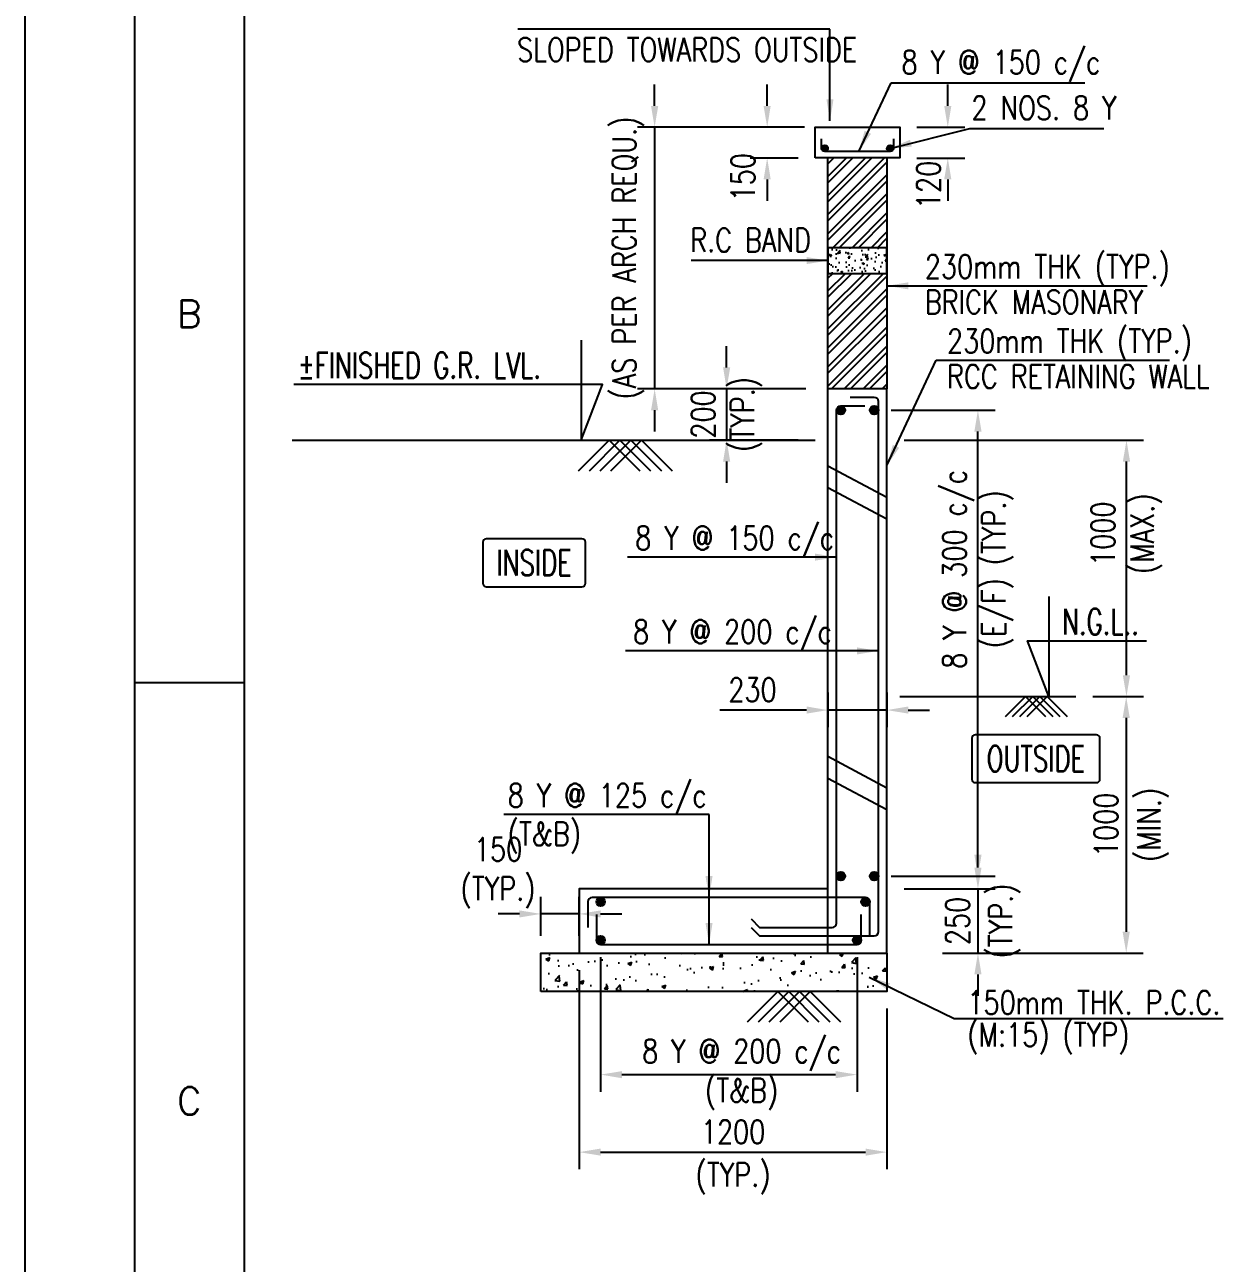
# Model space of a CAD drawing. Extents: x -69352 to 1013721, y -547461 to -186867.
# Drawn here: x 637272 to 651401, y -298926 to -284439 of the extents above; entities that cross this region are included whole.
import ezdxf
from ezdxf.enums import TextEntityAlignment as Align
from ezdxf.lldxf.tags import DXFTag

# ---------------------------------------------------------------- set-up
doc = ezdxf.new("R2010")
doc.units = 0
doc.header["$LTSCALE"] = 500
doc.header["$MEASUREMENT"] = 0
doc.header["$PDMODE"] = 35
doc.header["$PDSIZE"] = -15
doc.layers.get('DEFPOINTS').update_dxf_attribs({"color": 4})
for name, color, linetype in [('NO. BEAM', 3, 'Continuous'), ('PNA', 10, 'Continuous'), ('S- PILE CAP', 4, 'Continuous'), ('S-COLUMN', 1, 'Continuous'), ('S-CONCRET LINE', 4, 'Continuous'), ('S-DIM-1', 5, 'Continuous'), ('S-FOOTING', 4, 'Continuous'), ('S-HATCH', 253, 'Continuous'), ('S-LEVEL SECTION', 3, 'Continuous'), ('S-PCC', 9, 'Continuous'), ('S-REINFORCEMENT', 6, 'Continuous'), ('S-RETAINING WALL', 6, 'Continuous'), ('S-TEXT-1 @ 1', 4, 'Continuous'), ('TITLE', 4, 'Continuous')]:
    doc.layers.add(name, color=color, linetype=linetype)
doc.layers.add('RIDE-PROFILE', color=8, linetype='Continuous', lineweight=25)
doc.styles.add('ROMANS', font='simplex.shx', dxfattribs={"width": 0.8, "height": 275})
tags = doc.linetypes.add('HIDDEN', pattern=[0.375, 0.25, -0.125]).pattern_tags.tags
tags[6:7] = [DXFTag(74, 4), DXFTag(75, 0), DXFTag(340, '0'), DXFTag(46, 1.0), DXFTag(50, 0.0), DXFTag(44, 0.0), DXFTag(45, 0.0)]
tags[4:5] = [DXFTag(74, 4), DXFTag(75, 0), DXFTag(340, '0'), DXFTag(46, 1.0), DXFTag(50, 0.0), DXFTag(44, 0.0), DXFTag(45, 0.0)]
doc.dimstyles.new('dim100', dxfattribs={"dimtxt": 250, "dimasz": 250, "dimexe": 200, "dimexo": 200, "dimgap": 100, "dimtad": 1, "dimdec": 0, "dimzin": 0, "dimdsep": 46, "dimtxsty": 'ROMANS', "dimcen": 0, "dimclrd": 5, "dimclre": 5, "dimclrt": 4, "dimadec": 0, "dimazin": 0, "dimtfac": 1, "dimtdec": 0, "dimtix": 1, "dimtofl": 0, "dimtmove": 2, "dimatfit": 3, "dimfxl": 0, "dimtolj": 1, "dimtzin": 0, "dimlwd": -1, "dimlwe": -1, "dimarcsym": 0})
doc.dimstyles.new('dim33.33', dxfattribs={"dimtxt": 250, "dimasz": 250, "dimexe": 200, "dimexo": 200, "dimgap": 100, "dimtad": 1, "dimdec": 0, "dimlfac": 0.333331, "dimzin": 0, "dimdsep": 46, "dimtxsty": 'ROMANS', "dimcen": 0, "dimclrd": 5, "dimclre": 5, "dimclrt": 4, "dimadec": 0, "dimazin": 0, "dimtfac": 1, "dimtdec": 0, "dimtix": 1, "dimtofl": 0, "dimtmove": 2, "dimatfit": 3, "dimfxl": 0, "dimtolj": 1, "dimtzin": 0, "dimlwd": -1, "dimlwe": -1, "dimarcsym": 0})

# ---------------------------------------------------------------- blocks, each defined once
blk = doc.blocks.new('SHEET')
at = {"elevation": -8, "flags": 128}
blk.add_lwpolyline([(674017, -125881), (763101, -125881), (763101, -63214), (674017, -63214)], close=True, dxfattribs=at)
at = {"layer": 'PNA'}
blk.add_line((675076, -79220, -8), (676135, -79220, -8), dxfattribs=at)
at = {"layer": 'PNA', "color": 1, "elevation": -8}
for points in [[(675076, -125351), (762572, -125351), (762572, -63743), (675076, -63743)], [(676135, -124822), (762042, -124822), (762042, -64273), (676135, -64273)]]:
    blk.add_lwpolyline(points, close=True, dxfattribs=at)
at = {"layer": 'PNA', "style": 'ROMANS'}
for s, p in [('B', (675605, -75660, -8)), ('C', (675605, -83260, -8))]:
    blk.add_text(s, height=265, dxfattribs=at).set_placement(p, align=Align.MIDDLE)
blk = doc.blocks.new('*D320')
at = {"layer": 'DEFPOINTS', "color": 0}
for p in [(647210, -288948), (648425, -288948), (647210, -294398)]:
    blk.add_point(p, dxfattribs=at)
at = {"layer": 'S-DIM-1', "color": 5}
for p, q in [((647410, -288948), (648625, -288948)), ((647410, -294398), (648625, -294398))]:
    blk.add_line(p, q, dxfattribs=at)
at = {"layer": 'S-DIM-1', "color": 5, "lineweight": -3}
blk.add_line((648425, -294148), (648425, -289198), dxfattribs=at)
at = {"layer": 'S-DIM-1', "color": 5}
for points in [[(648467, -289198), (648383, -289198), (648425, -288948)], [(648383, -294148), (648467, -294148), (648425, -294398)]]:
    blk.add_solid(points, dxfattribs=at)
at = {"layer": 'S-DIM-1', "color": 4, "insert": (648425, -290809), "char_height": 275, "attachment_point": 5, "rotation": 90, "style": 'ROMANS'}
blk.add_mtext('\\A1;{8 Y @ 300 c/c\\P(E/F) (TYP.)}', dxfattribs=at)
blk = doc.blocks.new('*D321')
at = {"layer": 'DEFPOINTS', "color": 0}
for p in [(647360, -294548), (647810, -295298), (648425, -295298)]:
    blk.add_point(p, dxfattribs=at)
at = {"layer": 'S-DIM-1', "color": 5, "lineweight": -3}
for p, q in [((648425, -294298), (648425, -294048)), ((648425, -294548), (648425, -295298)), ((648425, -295548), (648425, -295798))]:
    blk.add_line(p, q, dxfattribs=at)
at = {"layer": 'S-DIM-1', "color": 5}
for p, q in [((647560, -294548), (648625, -294548)), ((648010, -295298), (648625, -295298))]:
    blk.add_line(p, q, dxfattribs=at)
for points in [[(648383, -294298), (648467, -294298), (648425, -294548)], [(648467, -295548), (648383, -295548), (648425, -295298)]]:
    blk.add_solid(points, dxfattribs=at)
at = {"layer": 'S-DIM-1', "color": 4, "char_height": 275, "attachment_point": 5, "rotation": 90, "style": 'ROMANS'}
for s, insert in [('(TYP.)', (648735, -294923)), ('\\A1;250', (648187, -294923))]:
    blk.add_mtext(s, dxfattribs=dict(at, insert=insert))
blk = doc.blocks.new('*D322')
at = {"layer": 'DEFPOINTS', "color": 0}
for p in [(644010, -295148), (647010, -295148), (647010, -296720)]:
    blk.add_point(p, dxfattribs=at)
at = {"layer": 'S-DIM-1', "color": 5}
for p, q in [((644010, -295348), (644010, -296920)), ((647010, -295348), (647010, -296920)), ((644260, -296720), (646760, -296720))]:
    blk.add_line(p, q, dxfattribs=at)
for points in [[(644260, -296679), (644260, -296762), (644010, -296720)], [(646760, -296762), (646760, -296679), (647010, -296720)]]:
    blk.add_solid(points, dxfattribs=at)
at = {"layer": 'S-DIM-1', "color": 4, "insert": (645660, -296720), "char_height": 275, "attachment_point": 5, "style": 'ROMANS'}
blk.add_mtext('\\A1;8 Y @ 200 c/c\\P(T&B)', dxfattribs=at)
blk = doc.blocks.new('*D323')
at = {"layer": 'DEFPOINTS', "color": 0}
for p in [(643760, -295298), (647360, -295748), (647360, -297627)]:
    blk.add_point(p, dxfattribs=at)
at = {"layer": 'S-DIM-1', "color": 5}
for p, q in [((643760, -295498), (643760, -297827)), ((647360, -295948), (647360, -297827)), ((644010, -297627), (647110, -297627))]:
    blk.add_line(p, q, dxfattribs=at)
for points in [[(644010, -297585), (644010, -297668), (643760, -297627)], [(647110, -297668), (647110, -297585), (647360, -297627)]]:
    blk.add_solid(points, dxfattribs=at)
at = {"layer": 'S-DIM-1', "color": 4, "char_height": 275, "attachment_point": 5, "style": 'ROMANS'}
for s, insert in [('\\A1;1200', (645560, -297389)), ('(TYP.)', (645560, -297936))]:
    blk.add_mtext(s, dxfattribs=dict(at, insert=insert))
blk = doc.blocks.new('*D324')
at = {"layer": 'DEFPOINTS', "color": 0}
for p in [(649570, -292298), (647810, -295298), (650160, -295298)]:
    blk.add_point(p, dxfattribs=at)
at = {"layer": 'S-DIM-1', "color": 5}
for p, q in [((649770, -292298), (650360, -292298)), ((648010, -295298), (650360, -295298))]:
    blk.add_line(p, q, dxfattribs=at)
at = {"layer": 'S-DIM-1', "color": 5, "lineweight": -3}
blk.add_line((650160, -292548), (650160, -295048), dxfattribs=at)
at = {"layer": 'S-DIM-1', "color": 5}
for points in [[(650202, -292548), (650118, -292548), (650160, -292298)], [(650118, -295048), (650202, -295048), (650160, -295298)]]:
    blk.add_solid(points, dxfattribs=at)
at = {"layer": 'S-DIM-1', "color": 4, "char_height": 275, "attachment_point": 5, "rotation": 90, "style": 'ROMANS'}
for s, insert in [('\\A1;1000', (649923, -293798)), ('(MIN.)', (650470, -293798))]:
    blk.add_mtext(s, dxfattribs=dict(at, insert=insert))
blk = doc.blocks.new('*D325')
at = {"layer": 'DEFPOINTS', "color": 0}
for p in [(647360, -289298), (650163, -289298), (649570, -292298)]:
    blk.add_point(p, dxfattribs=at)
at = {"layer": 'S-DIM-1', "color": 5}
for p, q in [((647560, -289298), (650363, -289298)), ((649770, -292298), (650363, -292298))]:
    blk.add_line(p, q, dxfattribs=at)
at = {"layer": 'S-DIM-1', "color": 5, "lineweight": -3}
blk.add_line((650163, -292048), (650163, -289548), dxfattribs=at)
at = {"layer": 'S-DIM-1', "color": 5}
for points in [[(650205, -289548), (650121, -289548), (650163, -289298)], [(650121, -292048), (650205, -292048), (650163, -292298)]]:
    blk.add_solid(points, dxfattribs=at)
at = {"layer": 'S-DIM-1', "color": 4, "insert": (650163, -290393), "char_height": 275, "attachment_point": 5, "rotation": 90, "style": 'ROMANS'}
blk.add_mtext('\\A1;1000\\P(MAX.)', dxfattribs=at)
blk = doc.blocks.new('*D326')
at = {"layer": 'DEFPOINTS', "color": 0}
for p in [(646595, -285638), (644642, -288698), (646610, -288698)]:
    blk.add_point(p, dxfattribs=at)
at = {"layer": 'S-DIM-1', "color": 5, "lineweight": -3}
for p, q in [((644642, -285388), (644642, -285138)), ((644642, -285638), (644642, -288698)), ((644642, -288948), (644642, -289198))]:
    blk.add_line(p, q, dxfattribs=at)
at = {"layer": 'S-DIM-1', "color": 5}
for p, q in [((646395, -285638), (644442, -285638)), ((646410, -288698), (644442, -288698))]:
    blk.add_line(p, q, dxfattribs=at)
for points in [[(644600, -285388), (644684, -285388), (644642, -285638)], [(644684, -288948), (644600, -288948), (644642, -288698)]]:
    blk.add_solid(points, dxfattribs=at)
at = {"layer": 'S-DIM-1', "color": 4, "insert": (644332, -287168), "char_height": 275, "attachment_point": 5, "rotation": 90, "style": 'ROMANS'}
blk.add_mtext('\\A1;(AS PER ARCH REQU.)', dxfattribs=at)
blk = doc.blocks.new('*D327')
at = {"layer": 'DEFPOINTS', "color": 0}
for p in [(643310, -294840), (643310, -295298), (643760, -295298)]:
    blk.add_point(p, dxfattribs=at)
at = {"layer": 'S-DIM-1', "color": 5}
for p, q in [((643310, -295098), (643310, -294640)), ((643760, -295098), (643760, -294640))]:
    blk.add_line(p, q, dxfattribs=at)
at = {"layer": 'S-DIM-1', "color": 5, "lineweight": -3}
for p, q in [((643060, -294840), (642810, -294840)), ((643760, -294840), (643310, -294840)), ((644010, -294840), (644260, -294840))]:
    blk.add_line(p, q, dxfattribs=at)
at = {"layer": 'S-DIM-1', "color": 5}
for points in [[(643060, -294882), (643060, -294799), (643310, -294840)], [(644010, -294799), (644010, -294882), (643760, -294840)]]:
    blk.add_solid(points, dxfattribs=at)
at = {"layer": 'S-DIM-1', "color": 4, "insert": (642810, -294360), "char_height": 275, "attachment_point": 5, "style": 'ROMANS'}
blk.add_mtext('\\A1;150\\P(TYP.)', dxfattribs=at)
blk = doc.blocks.new('*D242')
at = {"layer": 'DEFPOINTS', "color": 0}
for p in [(646610, -288698), (645484, -289298), (646520, -289298)]:
    blk.add_point(p, dxfattribs=at)
at = {"layer": 'S-DIM-1', "color": 5, "lineweight": -3}
for p, q in [((645484, -288448), (645484, -288198)), ((645484, -288698), (645484, -289298)), ((645484, -289548), (645484, -289798))]:
    blk.add_line(p, q, dxfattribs=at)
at = {"layer": 'S-DIM-1', "color": 5}
for p, q in [((646410, -288698), (645284, -288698)), ((646320, -289298), (645284, -289298))]:
    blk.add_line(p, q, dxfattribs=at)
for points in [[(645443, -288448), (645526, -288448), (645484, -288698)], [(645526, -289548), (645443, -289548), (645484, -289298)]]:
    blk.add_solid(points, dxfattribs=at)
at = {"layer": 'S-DIM-1', "color": 4, "insert": (645484, -288998), "char_height": 275, "attachment_point": 5, "rotation": 90, "style": 'ROMANS'}
blk.add_mtext('\\A1;200\\P(TYP.)', dxfattribs=at)
blk = doc.blocks.new('*D252')
at = {"layer": 'DEFPOINTS', "color": 0}
for p in [(647510, -285638), (647510, -285998), (648072, -285998)]:
    blk.add_point(p, dxfattribs=at)
at = {"layer": 'S-DIM-1', "color": 5}
for p, q in [((648072, -285388), (648072, -285138)), ((647710, -285638), (648272, -285638)), ((647710, -285998), (648272, -285998)), ((648072, -286248), (648072, -286498))]:
    blk.add_line(p, q, dxfattribs=at)
for points in [[(648030, -285388), (648114, -285388), (648072, -285638)], [(648114, -286248), (648030, -286248), (648072, -285998)]]:
    blk.add_solid(points, dxfattribs=at)
at = {"layer": 'S-DIM-1', "color": 4, "insert": (647847, -286312), "char_height": 275, "attachment_point": 5, "rotation": 90, "style": 'ROMANS'}
blk.add_mtext('\\A1;120', dxfattribs=at)
blk = doc.blocks.new('*D253')
at = {"layer": 'DEFPOINTS', "color": 0}
for p in [(646520, -285638), (645959, -285998), (646520, -285998)]:
    blk.add_point(p, dxfattribs=at)
at = {"layer": 'S-DIM-1', "color": 5}
for p, q in [((645959, -285388), (645959, -285138)), ((646320, -285638), (645759, -285638)), ((646320, -285998), (645759, -285998)), ((645959, -286248), (645959, -286498))]:
    blk.add_line(p, q, dxfattribs=at)
for points in [[(645917, -285388), (646000, -285388), (645959, -285638)], [(646000, -286248), (645917, -286248), (645959, -285998)]]:
    blk.add_solid(points, dxfattribs=at)
at = {"layer": 'S-DIM-1', "color": 4, "insert": (645675, -286222), "char_height": 275, "attachment_point": 5, "rotation": 90, "style": 'ROMANS'}
blk.add_mtext('\\A1;150', dxfattribs=at)
blk = doc.blocks.new('*D334')
at = {"layer": 'DEFPOINTS', "color": 0}
for p in [(646670, -292051), (647360, -292051), (646670, -292456)]:
    blk.add_point(p, dxfattribs=at)
at = {"layer": 'S-DIM-1', "color": 5}
for p, q in [((646670, -292251), (646670, -292656)), ((647360, -292251), (647360, -292656))]:
    blk.add_line(p, q, dxfattribs=at)
at = {"layer": 'S-DIM-1', "color": 5, "lineweight": -3}
for p, q in [((646420, -292456), (645405, -292456)), ((647360, -292456), (646670, -292456)), ((647610, -292456), (647860, -292456))]:
    blk.add_line(p, q, dxfattribs=at)
at = {"layer": 'S-DIM-1', "color": 5}
for points in [[(646420, -292497), (646420, -292414), (646670, -292456)], [(647610, -292414), (647610, -292497), (647360, -292456)]]:
    blk.add_solid(points, dxfattribs=at)
at = {"layer": 'S-DIM-1', "color": 4, "insert": (645787, -292218), "char_height": 275, "attachment_point": 5, "style": 'ROMANS'}
blk.add_mtext('\\A1;{230}', dxfattribs=at)

msp = doc.modelspace()

# ---------------------------------------------------------------- hatches: boundary and pattern name
at = {"layer": 'S-HATCH'}
h = msp.add_hatch(dxfattribs=at)
h.set_pattern_fill('ANSI32', color=256, scale=420, style=0)
h.set_pattern_definition([(45, (-8044526.93, 112106.01), (-111.369318, 111.369318), []), (45, (-8044452.69, 112106.01), (-111.369318, 111.369318), [])])
h.paths.add_polyline_path([(646670.356, -287047.608), (647360.356, -287047.608), (647360.356, -285997.608), (646670.356, -285997.608)])
h.paths.add_polyline_path([(647360.356, -287347.608), (646670.356, -287347.608), (646670.356, -288697.608), (647360.356, -288697.608)])
at = {"layer": 'S-PCC', "linetype": 'ByBlock'}
h = msp.add_hatch(dxfattribs=at)
h.set_pattern_fill('AR-CONC,_O', color=256, scale=30)
h.set_pattern_definition([(50, (-17676731.1, 1122792.32), (215.1780548, -18.8256405), [22.5, -247.5]), (355, (-17676731.1, 1122792.32), (-41.6254, 225.65764), [18, -198]), (100.4514445, (-17676713.17, 1122790.75), (173.552654, 206.8319973), [19.1220576, -210.3426336]), (46.1842, (-17676731.1, 1122852.32), (320.1723992, -49.6557842), [33.75, -371.25]), (96.6356355, (-17676704.42, 1122848.2), (280.3985837, 292.23558), [28.6831026, -315.514128]), (351.184164, (-17676731.1, 1122852.32), (280.3985835, 292.23558), [27, -297.0000003]), (21, (-17676701.1, 1122837.32), (179.0721156, -120.7856672), [22.5, -247.5]), (326, (-17676701.1, 1122837.32), (72.9945996, 217.5450135), [18, -198]), (71.4514447, (-17676686.18, 1122827.26), (252.066713, 96.7593458), [19.122057, -210.3426336]), (37.5, (-17676731.1, 1122792.32), (3.6479566, 99.86815615), [0, -195.6, 0, -201, 0, -198.75]), (7.5, (-17676731.1, 1122792.32), (78.92086123, 118.32351356), [0, -114.6, 0, -191.1, 0, -75.75]), (327.5, (-17676798, 1122792.32), (160.14673085, -6.76646152), [0, -75, 0, -234, 0, -310.5]), (317.5, (-17676828, 1122792.32), (174.9558508, 30.0314947), [0, -97.5, 0, -155.4, 0, -220.5])])
h.paths.add_polyline_path([(646670.356, -287047.608), (646670.356, -287347.608), (647360.356, -287347.608), (647360.356, -287047.608)])
h = msp.add_hatch(dxfattribs=at)
h.set_pattern_fill('AR-CONC,_O', color=256, scale=66.666667)
h.set_pattern_definition([(50, (-16457247.07, 116029.56), (478.173455, -41.834757), [50, -550]), (355, (-16457247.07, 116029.56), (-92.500889, 501.461422), [40, -440]), (100.4514445, (-16457207.2, 116026.08), (385.672564, 459.626661), [42.493461, -467.428075]), (46.1842, (-16457247.07, 116162.9), (711.49422, -110.346187), [75, -825]), (96.6356355, (-16457187.8, 116153.7), (623.107964, 649.4124), [63.740228, -701.142507]), (351.184164, (-16457247.1, 116162.9), (623.107963, 649.4124), [60, -660]), (21, (-16457180.4, 116129.56), (397.938035, -268.412594), [50, -550]), (326, (-16457180.4, 116129.56), (162.210221, 483.433363), [40, -440]), (71.4514447, (-16457147.24, 116107.2), (560.148251, 215.020769), [42.49346, -467.428075]), (37.5, (-16457247.07, 116029.56), (8.1065702, 221.9292359), [0, -434.6666667, 0, -446.6666667, 0, -441.6666667]), (7.5, (-16457247.07, 116029.56), (175.3796916, 262.9411413), [0, -254.6666667, 0, -424.6666667, 0, -168.3333333]), (327.5, (-16457395.74, 116029.56), (355.8816241, -15.0365812), [0, -166.6666667, 0, -520, 0, -690]), (317.5, (-16457462.4, 116029.56), (388.7907796, 66.736655), [0, -216.6666667, 0, -345.3333333, 0, -490])])
h.paths.add_polyline_path([(643310.356, -295747.704), (643310.356, -295297.704), (647360.356, -295297.608), (647360.356, -295747.608)])

# ---------------------------------------------------------------- linework, layer by layer
at = {"layer": 'NO. BEAM', "color": 7, "elevation": -9.578}
for points in [[(643791.775, -290452.67), (642671.775, -290452.67, 0.414213562), (642631.775, -290492.67), (642631.775, -290972.67, 0.414213562), (642671.775, -291012.67), (643791.775, -291012.67, 0.414213562), (643831.775, -290972.67), (643831.775, -290492.67, 0.414213562)], [(649812.904, -292744.166), (648392.904, -292744.166, 0.414213562), (648352.904, -292784.166), (648352.904, -293264.166, 0.414213562), (648392.904, -293304.166), (649812.904, -293304.166, 0.414213562), (649852.904, -293264.166), (649852.904, -292784.166, 0.414213562)]]:
    msp.add_lwpolyline(points, format="xyb", close=True, dxfattribs=at)
at = {"layer": 'RIDE-PROFILE', "color": 2, "linetype": 'HIDDEN', "ltscale": 1000}
for p, q in [((646670.356, -289597.608, -10.378), (647360.356, -289964.951, -10.378)), ((646670.356, -289852.507, -10.378), (647360.356, -290219.851, -10.378)), ((646670.356, -292996.265, -10.378), (647360.356, -293363.609, -10.378)), ((646670.356, -293251.165, -10.378), (647360.356, -293618.508, -10.378))]:
    msp.add_line(p, q, dxfattribs=at)
at = {"layer": 'S- PILE CAP', "color": 8, "linetype": 'HIDDEN', "ltscale": 1500}
msp.add_line((646670.356, -295297.608, -9.578), (646670.356, -294547.608, -9.578), dxfattribs=at)
at = {"layer": 'S-COLUMN', "color": 4}
msp.add_line((646670.356, -288658.604, -9.578), (646670.356, -285997.608, -9.578), dxfattribs=at)
at = {"layer": 'S-COLUMN', "color": 4, "elevation": -9.578}
for points in [[(646670.356, -288697.608), (646670.356, -285997.608)], [(647360.356, -285997.608), (647360.356, -288697.608)]]:
    msp.add_lwpolyline(points, dxfattribs=at)
at = {"layer": 'S-CONCRET LINE', "elevation": -9.578}
msp.add_lwpolyline([(646520.356, -285997.608), (646520.356, -285637.608), (647510.356, -285637.608), (647510.356, -285997.608)], close=True, dxfattribs=at)
at = {"layer": 'S-FOOTING', "elevation": -9.578}
msp.add_lwpolyline([(646670.356, -294547.608), (643760.356, -294547.704), (643760.356, -295297.704), (647360.356, -295297.608)], dxfattribs=at)
at = {"layer": 'S-LEVEL SECTION'}
for p, q in [((640401.184, -289297.608, -9.578), (646520.356, -289297.608, -9.578)), ((647510.356, -292297.608, -9.578), (649570.058, -292297.608, -9.578))]:
    msp.add_line(p, q, dxfattribs=at)
at = {"layer": 'S-LEVEL SECTION', "elevation": -9.578}
for points in [[(643781.704, -288127.208), (643781.704, -289297.608), (644031.704, -288647.608), (640421.074, -288647.608)], [(649255.115, -291127.208), (649255.115, -292297.608), (649005.115, -291647.608), (650398.846, -291647.608)]]:
    msp.add_lwpolyline(points, dxfattribs=at)
at = {"layer": 'S-PCC', "elevation": -9.578}
for points in [[(647360.356, -287047.608), (646670.356, -287047.608), (646670.356, -287347.608), (647360.356, -287347.608)], [(643310.356, -295747.704), (643310.356, -295297.704), (647360.356, -295297.608), (647360.356, -295747.608)]]:
    msp.add_lwpolyline(points, close=True, dxfattribs=at)
for points in [[(643751.431, -289655.581), (644109.404, -289297.608), (644467.377, -289655.581)], [(643877.994, -289655.581), (644235.966, -289297.608), (644593.939, -289655.581)], [(644004.556, -289655.581), (644362.529, -289297.608), (644720.502, -289655.581)], [(644131.119, -289655.581), (644489.091, -289297.608), (644847.064, -289655.581)], [(649220.039, -292536.256), (648981.39, -292297.608), (648742.742, -292536.256)], [(649304.414, -292536.256), (649065.765, -292297.608), (648827.117, -292536.256)], [(649388.789, -292536.256), (649150.14, -292297.608), (648911.492, -292536.256)], [(649473.164, -292536.256), (649234.515, -292297.608), (648995.867, -292536.256)], [(646442.121, -296105.615), (646084.148, -295747.642), (645726.175, -296105.615)], [(646568.683, -296105.615), (646210.711, -295747.642), (645852.738, -296105.615)], [(646695.246, -296105.615), (646337.273, -295747.642), (645979.3, -296105.615)], [(646821.808, -296105.615), (646463.836, -295747.642), (646105.863, -296105.615)]]:
    msp.add_lwpolyline(points, dxfattribs=at)
at = {"layer": 'S-REINFORCEMENT', "color": 5, "elevation": -9.578}
msp.add_lwpolyline([(647435.356, -285772.608), (647435.356, -285885.108, -0.414213562), (647397.856, -285922.608), (646632.856, -285922.608, -0.414213562), (646595.356, -285885.108), (646595.356, -285772.608)], format="xyb", dxfattribs=at)
at = {"layer": 'S-REINFORCEMENT', "color": 5, "const_width": 37.5, "elevation": -9.578}
for points in [[(646614.106, -285885.108, 1), (646651.606, -285885.108, 1)], [(647416.606, -285885.108, -1), (647379.106, -285885.108, -1)]]:
    msp.add_lwpolyline(points, format="xyb", close=True, dxfattribs=at)
at = {"layer": 'S-REINFORCEMENT', "color": 5, "ltscale": 10, "elevation": -9.578}
for points in [[(645770.356, -294997.608), (645870.356, -295097.608), (647210.356, -295097.608, 0.414213562), (647260.356, -295047.608), (647260.356, -288847.608, 0.414213562), (647210.356, -288797.608), (646930.356, -288797.608)], [(645770.356, -294897.608), (645870.356, -294997.608), (646720.356, -294997.608, 0.414213562), (646770.356, -294947.608), (646770.356, -288947.608, -0.414213562), (646820.356, -288897.608), (647100.356, -288897.608)], [(647160.356, -295097.608), (647160.356, -294697.608, 0.414213562), (647110.356, -294647.608), (643910.356, -294647.704, 0.414213562), (643860.356, -294697.704), (643860.356, -294997.704)], [(643960.356, -294847.704), (643960.356, -295147.704, 0.414213562), (644010.356, -295197.704), (647010.356, -295197.608, 0.414213562), (647060.356, -295147.608), (647060.356, -294847.608)]]:
    msp.add_lwpolyline(points, format="xyb", dxfattribs=at)
at = {"layer": 'S-REINFORCEMENT', "color": 5, "ltscale": 10, "const_width": 50}
for points, elevation in [([(646795.356, -288947.608, 1), (646845.356, -288947.608, 1)], -9.578), ([(647185.356, -288947.608, 1), (647235.356, -288947.608, 1)], -9.577), ([(646795.356, -294397.606, 1), (646845.356, -294397.606, 1)], -9.577), ([(647185.356, -294397.606, 1), (647235.356, -294397.606, 1)], -9.577), ([(644035.356, -294697.705, 1), (643985.356, -294697.705, 1)], -21.621), ([(647085.356, -294697.608, -1), (647135.356, -294697.608, -1)], -9.578), ([(644035.356, -295147.705, -1), (643985.356, -295147.705, -1)], -21.621), ([(647035.356, -295147.608, -1), (646985.356, -295147.608, -1)], -9.578)]:
    msp.add_lwpolyline(points, format="xyb", close=True, dxfattribs=dict(at, elevation=elevation))
at = {"layer": 'S-REINFORCEMENT', "color": 5}
for centre in [(646632.856, -285885.108, -9.578), (647397.856, -285885.108, -9.578)]:
    msp.add_circle(centre, 37.5, dxfattribs=at)
at = {"layer": 'S-REINFORCEMENT', "color": 5, "ltscale": 10}
for centre in [(646820.356, -288947.608, -9.578), (647210.356, -288947.608, -9.578), (646820.356, -294397.606, -9.578), (647210.356, -294397.606, -9.578), (644010.356, -294697.705, -21.621), (647110.356, -294697.608, -9.578), (644010.356, -295147.705, -21.621), (647010.356, -295147.608, -9.578)]:
    msp.add_circle(centre, 50, dxfattribs=at)
at = {"layer": 'S-RETAINING WALL', "color": 4}
msp.add_line((647360.356, -288697.608, -9.578), (646670.356, -288697.608, -9.578), dxfattribs=at)
at = {"layer": 'S-RETAINING WALL', "color": 4, "elevation": -9.578}
for points in [[(646670.356, -294547.608), (646670.356, -288697.608)], [(647360.356, -295297.608), (647360.356, -288697.608)]]:
    msp.add_lwpolyline(points, dxfattribs=at)

# ---------------------------------------------------------------- block references
at = {"xscale": 1.211507295708977, "yscale": 1.211507295708977, "zscale": 1.211507295708977}
msp.add_blockref('SHEET', (-179304.157, -196157.673, 9.11), dxfattribs=at)

# ---------------------------------------------------------------- texts
at = {"layer": 'S-LEVEL SECTION', "style": 'ROMANS', "width": 0.7}
for s, p in [('%%PFINISHED G.R. LVL.', (640467.837, -288422.608, -9.578)), ('N.G.L..', (649407.92, -291422.608, -9.578))]:
    msp.add_text(s, height=300, dxfattribs=at).set_placement(p, align=Align.MIDDLE_LEFT)
at = {"layer": 'S-TEXT-1 @ 1', "style": 'ROMANS', "width": 0.8}
for s, p in [('SLOPED TOWARDS OUTSIDE ', (643033.42, -284730.527, -9.578)), ('8 Y @ 150 c/c', (647530.856, -284876.853, -9.578)), ('2 NOS. 8 Y', (648348.967, -285411.375, -9.578)), ('R.C BAND', (645058.129, -286957.608, -9.578)), ('230mm THK (TYP.)', (647803.69, -287268.181, -9.578)), ('BRICK MASONARY', (647803.69, -287682.466, -9.578)), ('230mm THK (TYP.)', (648063.658, -288139.374, -9.578)), ('RCC RETAINING WALL', (648063.658, -288553.659, -9.578)), ('8 Y @ 150 c/c', (644414.879, -290441.926, -9.578)), ('8 Y @ 200 c/c', (644389.373, -291538.693, -9.578)), ('8 Y @ 125 c/c', (642923.005, -293453.036, -15.625)), ('(T&B)', (642923.005, -293903.036, -15.625)), ('150mm THK. P.C.C.', (648302.028, -295876.322, 180.009)), ('(M:15) (TYP)', (648302.028, -296252.894, 180.009))]:
    msp.add_text(s, height=275, dxfattribs=at).set_placement(p, align=Align.MIDDLE_LEFT)
at = {"layer": 'TITLE', "color": 2, "style": 'ROMANS', "width": 0.7}
for s, p in [('INSIDE', (643231.775, -290732.67, -9.578)), ('OUTSIDE', (649102.904, -293024.166, -9.578))]:
    msp.add_text(s, height=300, dxfattribs=at).set_placement(p, align=Align.MIDDLE_CENTER)

# ---------------------------------------------------------------- dimensions: what is measured, and where the dimension line sits
at = {"layer": 'S-DIM-1'}
for base, p1, p2, text, override, picture, middle in [((644641.856, -288697.608, -9.578), (646595.356, -285637.608, -9.578), (646610.356, -288697.608, -9.578), '(AS PER ARCH REQU.)', {"dimtofl": 1, "dimtmove": 0, "dimlwd": 65533}, '*D326', (644332.332, -287167.608, -9.578)), ((650160.161, -295297.608, -9.578), (649570.058, -292297.608, -9.578), (647810.356, -295297.608, -9.578), '<>\\X(MIN.)', {"dimtxt": 250, "dimasz": 250, "dimtofl": 1, "dimtmove": 0, "dimlwd": 65533}, '*D324', (650160.161, -293797.608, -9.578)), ((648424.988, -295297.608, -9.578), (647360.356, -294547.608, -9.578), (647810.356, -295297.608, -9.578), '<>\\X(TYP.)', {"dimtxt": 250, "dimasz": 250, "dimtofl": 1, "dimtmove": 0, "dimlwd": 65533}, '*D321', (648424.988, -294922.608, -9.578))]:
    dim = msp.add_linear_dim(base=base, p1=p1, p2=p2, angle=90, text=text, dimstyle='dim33.33', override=override, dxfattribs=at)
    dim.commit()
    dim.dimension.update_dxf_attribs({"geometry": picture, "text_midpoint": middle})
dim = msp.add_linear_dim(base=(645958.565, -285997.608, -9.578), p1=(646520.356, -285637.608, -9.578), p2=(646520.356, -285997.608, -9.578), angle=90, text='150', dimstyle='dim33.33', dxfattribs=at)
dim.commit()
dim.dimension.update_dxf_attribs({"geometry": '*D253', "text_midpoint": (645675.142, -286222.183, -9.578), "dimtype": 160})
dim = msp.add_linear_dim(base=(648072.147, -285997.608, -9.578), p1=(647510.356, -285637.608, -9.578), p2=(647510.356, -285997.608, -9.578), angle=90, dimstyle='dim33.33', dxfattribs=at)
dim.commit()
dim.dimension.update_dxf_attribs({"geometry": '*D252', "text_midpoint": (647847.147, -286312.183, -9.578), "dimtype": 160})
for base, p1, p2, angle, text, override, picture, middle in [((645484.238, -289297.608, -8.324), (646610.356, -288697.608, -9.578), (646520.356, -289297.608, -9.578), 90, '<>\\X(TYP.)', {"dimtofl": 1, "dimtmove": 0, "dimlwd": 65533}, '*D242', (645484.238, -288997.608, -8.324)), ((648424.988, -288947.608, -9.578), (647210.356, -294397.606, -9.578), (647210.356, -288947.608, -9.578), 90, '{8 Y @ 300 c/c\\X(E/F) (TYP.)}', {"dimtxt": 250, "dimasz": 250, "dimtxsty": 'ROMANS', "dimtofl": 1, "dimtmove": 0, "dimlwd": 65533}, '*D320', (648424.988, -290808.985, -9.578)), ((650162.864, -289297.608, -9.578), (649570.058, -292297.608, -9.578), (647360.356, -289297.608, -9.578), 270, '<>\\X(MAX.)', {"dimtxt": 250, "dimasz": 250, "dimtofl": 1, "dimtmove": 0, "dimlwd": 65533}, '*D325', (650162.864, -290393.441, -9.578)), ((643310.356, -294840.248, -21.621), (643760.356, -295297.704, -21.621), (643310.356, -295297.704, -21.621), 180, '<>\\X(TYP.)', {"dimtxt": 250, "dimasz": 250, "dimtofl": 1, "dimtmove": 1, "dimlwd": 65533}, '*D327', (642810.356, -294840.248, -21.621))]:
    dim = msp.add_linear_dim(base=base, p1=p1, p2=p2, angle=angle, text=text, dimstyle='dim33.33', override=override, dxfattribs=at)
    dim.commit()
    dim.dimension.update_dxf_attribs({"geometry": picture, "text_midpoint": middle, "dimtype": 160})
for base, p1, p2, text, override, picture, middle in [((646670.356, -292455.513, 9.84), (647360.356, -292050.832, -9.578), (646670.356, -292050.832, -9.578), '{<>}', {"dimtofl": 1, "dimtmove": 0, "dimlwd": 65533}, '*D334', (645787.499, -292455.513, 9.84)), ((647010.356, -296720.256, 9.84), (644010.356, -295147.705, -21.621), (647010.356, -295147.608, -9.578), '8 Y @ 200 c/c\\X(T&B)', {"dimtxt": 250, "dimasz": 250, "dimtmove": 0}, '*D322', (645660.356, -296720.256, 9.84))]:
    dim = msp.add_linear_dim(base=base, p1=p1, p2=p2, text=text, dimstyle='dim33.33', override=override, dxfattribs=at)
    dim.commit()
    dim.dimension.update_dxf_attribs({"geometry": picture, "text_midpoint": middle, "dimtype": 160})
dim = msp.add_linear_dim(base=(647360.356, -297626.747, 9.84), p1=(643760.356, -295297.704, -21.621), p2=(647360.356, -295747.608, -9.578), text='<>\\X(TYP.)', dimstyle='dim33.33', override={"dimtxt": 250, "dimasz": 250, "dimtmove": 0}, dxfattribs=at)
dim.commit()
dim.dimension.update_dxf_attribs({"geometry": '*D323', "text_midpoint": (645560.356, -297626.747, 9.84)})

# ---------------------------------------------------------------- leaders
for points, override in [([(645278.678, -294647.657, -15.625), (645278.678, -293678.036, -15.625), (642877.93, -293678.036, -15.625)], {"dimtad": 0, "dimarcsym": 1}), ([(645278.678, -295197.657, -15.625), (645278.678, -293678.036, -15.625), (642877.93, -293678.036, -15.625)], {"dimgap": 100, "dimtad": 0, "dimarcsym": 1})]:
    msp.add_leader(points, dimstyle='dim100', override=override)
for points, dimstyle in [([(646693.771, -285563.373, -9.578), (646693.771, -284490.527, -9.578), (643043.147, -284490.527, -9.578)], 'dim33.33'), ([(647029.856, -285922.608, -9.578), (647410.856, -285116.853, -9.578), (649676.426, -285116.853, -9.578)], 'dim33.33'), ([(647397.856, -285885.108, -9.578), (648330.203, -285651.375, -9.578), (649897.573, -285651.375, -9.578)], 'dim33.33'), ([(646670.356, -287197.608, -9.578), (645067.856, -287197.608, -9.578)], 'dim33.33'), ([(647360.356, -287493.181, -9.578), (650406.552, -287493.181, -9.578)], 'dim100'), ([(647360.356, -289595.799, -9.578), (647935.622, -288364.374, -9.578), (650666.52, -288364.374, -9.578)], 'dim100'), ([(646769.28, -290666.926, -9.578), (644326.308, -290666.926, -9.578)], 'dim100'), ([(647260.356, -291763.693, -9.578), (644300.801, -291763.693, -9.578)], 'dim100'), ([(647153.932, -295579.151, -9.578), (648146.356, -296064.608, -9.578), (651295.28, -296064.608, -9.578)], 'dim100')]:
    msp.add_leader(points, dimstyle=dimstyle, dxfattribs=at)

doc.saveas('drawing.dxf')
